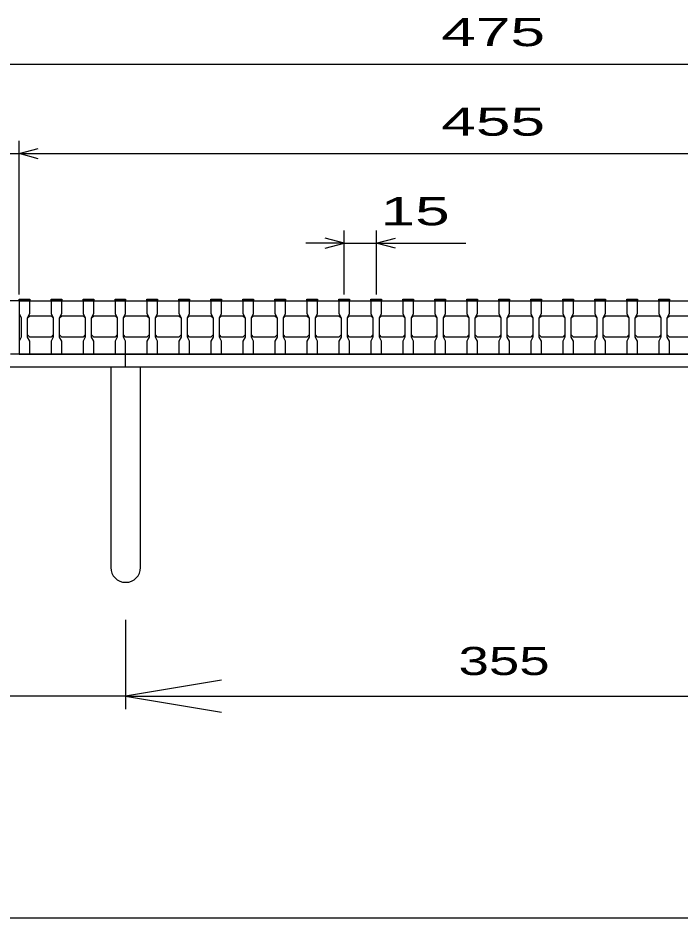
# Model space of a CAD drawing. Units: millimetres, scale not verified. Extents: x -1092 to 1039, y -770 to 632.
# Drawn here: x -778.5 to -468, y -687.9 to -265.9 of the extents above; entities that cross this region are included whole.
import ezdxf
from ezdxf.enums import TextEntityAlignment as Align

# ---------------------------------------------------------------- set-up
doc = ezdxf.new("R2010")
doc.units = ezdxf.units.MM
doc.header["$LTSCALE"] = 6
for name, color, linetype, lineweight in [('0_2', 150, 'Continuous', 25), ('16', 3, 'Continuous', 25), ('19', 6, 'Continuous', 25), ('22', 4, 'Continuous', 25)]:
    doc.layers.add(name, color=color, linetype=linetype, lineweight=lineweight)
doc.styles.add('ベクトル', font='')
doc.styles.get('ベクトル').set_extended_font_data('ベクトル')

# ---------------------------------------------------------------- blocks, each defined once
blk = doc.blocks.new('open_arrow')
at = {"color": 0, "linetype": 'Continuous', "lineweight": -2}
blk.add_lwpolyline([(7.5, 1.25), (0, 0), (7.5, -1.25)], dxfattribs=at)

msp = doc.modelspace()

# ---------------------------------------------------------------- linework, layer by layer
at = {"layer": '0_2'}
msp.add_line((1038.6, -687.9), (-1037.4, -687.9), dxfattribs=at)
at = {"layer": '16'}
for p, q in [((-778, -398.5), (-778, -397.8)), ((-778, -397.8), (-773, -397.8)), ((-778, -398.5), (-778, -404.5)), ((-773, -398.5), (-778, -398.5)), ((-778, -398.5), (-778, -423.5)), ((-778, -398.5), (-323, -398.5)), ((-773, -397.8), (-773, -398.5)), ((-773, -404.5), (-773, -398.5)), ((-763, -398.5), (-763, -397.8)), ((-763, -397.8), (-758, -397.8)), ((-763, -398.5), (-763, -404.5)), ((-758, -398.5), (-763, -398.5)), ((-758, -397.8), (-758, -398.5)), ((-758, -404.5), (-758, -398.5)), ((-748, -398.5), (-748, -397.8)), ((-748, -397.8), (-743, -397.8)), ((-748, -398.5), (-748, -404.5)), ((-743, -398.5), (-748, -398.5)), ((-743, -397.8), (-743, -398.5)), ((-743, -404.5), (-743, -398.5)), ((-733, -398.5), (-733, -397.8)), ((-733, -397.8), (-728, -397.8)), ((-733, -398.5), (-733, -404.5)), ((-728, -398.5), (-733, -398.5)), ((-728, -397.8), (-728, -398.5)), ((-728, -404.5), (-728, -398.5)), ((-718, -398.5), (-718, -397.8)), ((-718, -397.8), (-713, -397.8)), ((-718, -398.5), (-718, -404.5)), ((-713, -398.5), (-718, -398.5)), ((-713, -397.8), (-713, -398.5)), ((-713, -404.5), (-713, -398.5)), ((-703, -398.5), (-703, -397.8)), ((-703, -397.8), (-698, -397.8)), ((-703, -398.5), (-703, -404.5)), ((-698, -398.5), (-703, -398.5)), ((-698, -397.8), (-698, -398.5)), ((-698, -404.5), (-698, -398.5)), ((-688, -398.5), (-688, -397.8)), ((-688, -397.8), (-683, -397.8)), ((-688, -398.5), (-688, -404.5)), ((-683, -398.5), (-688, -398.5)), ((-683, -397.8), (-683, -398.5)), ((-683, -404.5), (-683, -398.5)), ((-673, -398.5), (-673, -397.8)), ((-673, -397.8), (-668, -397.8)), ((-673, -398.5), (-673, -404.5)), ((-668, -398.5), (-673, -398.5)), ((-668, -397.8), (-668, -398.5)), ((-668, -404.5), (-668, -398.5)), ((-658, -398.5), (-658, -397.8)), ((-658, -397.8), (-653, -397.8)), ((-658, -398.5), (-658, -404.5)), ((-653, -398.5), (-658, -398.5)), ((-653, -397.8), (-653, -398.5)), ((-653, -404.5), (-653, -398.5)), ((-643, -398.5), (-643, -397.8)), ((-643, -397.8), (-638, -397.8)), ((-643, -398.5), (-643, -404.5)), ((-638, -398.5), (-643, -398.5)), ((-638, -397.8), (-638, -398.5)), ((-638, -404.5), (-638, -398.5)), ((-628, -398.5), (-628, -397.8)), ((-628, -397.8), (-623, -397.8)), ((-628, -398.5), (-628, -404.5)), ((-623, -398.5), (-628, -398.5)), ((-623, -397.8), (-623, -398.5)), ((-623, -404.5), (-623, -398.5)), ((-613, -398.5), (-613, -397.8)), ((-613, -397.8), (-608, -397.8)), ((-613, -398.5), (-613, -404.5)), ((-608, -398.5), (-613, -398.5)), ((-608, -397.8), (-608, -398.5)), ((-608, -404.5), (-608, -398.5)), ((-598, -398.5), (-598, -397.8)), ((-598, -397.8), (-593, -397.8)), ((-598, -398.5), (-598, -404.5)), ((-593, -398.5), (-598, -398.5)), ((-593, -397.8), (-593, -398.5)), ((-593, -404.5), (-593, -398.5)), ((-583, -398.5), (-583, -397.8)), ((-583, -397.8), (-578, -397.8)), ((-583, -398.5), (-583, -404.5)), ((-578, -398.5), (-583, -398.5)), ((-578, -397.8), (-578, -398.5)), ((-578, -404.5), (-578, -398.5)), ((-568, -398.5), (-568, -397.8)), ((-568, -397.8), (-563, -397.8)), ((-568, -398.5), (-568, -404.5)), ((-563, -398.5), (-568, -398.5)), ((-563, -397.8), (-563, -398.5)), ((-563, -404.5), (-563, -398.5)), ((-553, -398.5), (-553, -397.8)), ((-553, -397.8), (-548, -397.8)), ((-553, -398.5), (-553, -404.5)), ((-548, -398.5), (-553, -398.5)), ((-548, -397.8), (-548, -398.5)), ((-548, -404.5), (-548, -398.5)), ((-538, -398.5), (-538, -397.8)), ((-538, -397.8), (-533, -397.8)), ((-538, -398.5), (-538, -404.5)), ((-533, -398.5), (-538, -398.5)), ((-533, -397.8), (-533, -398.5)), ((-533, -404.5), (-533, -398.5)), ((-523, -398.5), (-523, -397.8)), ((-523, -397.8), (-518, -397.8)), ((-523, -398.5), (-523, -404.5)), ((-518, -398.5), (-523, -398.5)), ((-518, -397.8), (-518, -398.5)), ((-518, -404.5), (-518, -398.5)), ((-508, -398.5), (-508, -397.8)), ((-508, -397.8), (-503, -397.8)), ((-508, -398.5), (-508, -404.5)), ((-503, -398.5), (-508, -398.5)), ((-503, -397.8), (-503, -398.5)), ((-503, -404.5), (-503, -398.5)), ((-493, -398.5), (-493, -397.8)), ((-493, -397.8), (-488, -397.8)), ((-493, -398.5), (-493, -404.5)), ((-488, -398.5), (-493, -398.5)), ((-488, -397.8), (-488, -398.5)), ((-488, -404.5), (-488, -398.5)), ((-478, -398.5), (-478, -397.8)), ((-478, -397.8), (-473, -397.8)), ((-478, -398.5), (-478, -404.5)), ((-473, -398.5), (-478, -398.5)), ((-473, -397.8), (-473, -398.5)), ((-473, -404.5), (-473, -398.5)), ((-778, -404.5), (-777, -406.5)), ((-774, -406.5), (-773, -404.5)), ((-763, -404.5), (-762, -406.5)), ((-759, -406.5), (-758, -404.5)), ((-748, -404.5), (-747, -406.5)), ((-744, -406.5), (-743, -404.5)), ((-733, -404.5), (-732, -406.5)), ((-729, -406.5), (-728, -404.5)), ((-718, -404.5), (-717, -406.5)), ((-714, -406.5), (-713, -404.5)), ((-703, -404.5), (-702, -406.5)), ((-699, -406.5), (-698, -404.5)), ((-688, -404.5), (-687, -406.5)), ((-684, -406.5), (-683, -404.5)), ((-673, -404.5), (-672, -406.5)), ((-669, -406.5), (-668, -404.5)), ((-658, -404.5), (-657, -406.5)), ((-654, -406.5), (-653, -404.5)), ((-643, -404.5), (-642, -406.5)), ((-639, -406.5), (-638, -404.5)), ((-628, -404.5), (-627, -406.5)), ((-624, -406.5), (-623, -404.5)), ((-613, -404.5), (-612, -406.5)), ((-609, -406.5), (-608, -404.5)), ((-598, -404.5), (-597, -406.5)), ((-594, -406.5), (-593, -404.5)), ((-583, -404.5), (-582, -406.5)), ((-579, -406.5), (-578, -404.5)), ((-568, -404.5), (-567, -406.5)), ((-564, -406.5), (-563, -404.5)), ((-553, -404.5), (-552, -406.5)), ((-549, -406.5), (-548, -404.5)), ((-538, -404.5), (-537, -406.5)), ((-534, -406.5), (-533, -404.5)), ((-523, -404.5), (-522, -406.5)), ((-519, -406.5), (-518, -404.5)), ((-508, -404.5), (-507, -406.5)), ((-504, -406.5), (-503, -404.5)), ((-493, -404.5), (-492, -406.5)), ((-489, -406.5), (-488, -404.5)), ((-478, -404.5), (-477, -406.5)), ((-474, -406.5), (-473, -404.5)), ((-777, -406.5), (-777, -415.5)), ((-774, -406.5), (-773, -405.5)), ((-774, -415.5), (-774, -406.5)), ((-773, -405.5), (-763, -405.5)), ((-763, -405.5), (-762, -406.5)), ((-762, -406.5), (-762, -415.5)), ((-759, -406.5), (-758, -405.5)), ((-759, -415.5), (-759, -406.5)), ((-758, -405.5), (-748, -405.5)), ((-748, -405.5), (-747, -406.5)), ((-747, -406.5), (-747, -415.5)), ((-744, -406.5), (-743, -405.5)), ((-744, -415.5), (-744, -406.5)), ((-743, -405.5), (-733, -405.5)), ((-733, -405.5), (-732, -406.5)), ((-732, -406.5), (-732, -415.5)), ((-729, -406.5), (-728, -405.5)), ((-729, -415.5), (-729, -406.5)), ((-728, -405.5), (-718, -405.5)), ((-718, -405.5), (-717, -406.5)), ((-717, -406.5), (-717, -415.5)), ((-714, -406.5), (-713, -405.5)), ((-714, -415.5), (-714, -406.5)), ((-713, -405.5), (-703, -405.5)), ((-703, -405.5), (-702, -406.5)), ((-702, -406.5), (-702, -415.5)), ((-699, -406.5), (-698, -405.5)), ((-699, -415.5), (-699, -406.5)), ((-698, -405.5), (-688, -405.5)), ((-688, -405.5), (-687, -406.5)), ((-687, -406.5), (-687, -415.5)), ((-684, -406.5), (-683, -405.5)), ((-684, -415.5), (-684, -406.5)), ((-683, -405.5), (-673, -405.5)), ((-673, -405.5), (-672, -406.5)), ((-672, -406.5), (-672, -415.5)), ((-669, -406.5), (-668, -405.5)), ((-669, -415.5), (-669, -406.5)), ((-668, -405.5), (-658, -405.5)), ((-658, -405.5), (-657, -406.5)), ((-657, -406.5), (-657, -415.5)), ((-654, -406.5), (-653, -405.5)), ((-654, -415.5), (-654, -406.5)), ((-653, -405.5), (-643, -405.5)), ((-643, -405.5), (-642, -406.5)), ((-642, -406.5), (-642, -415.5)), ((-639, -406.5), (-638, -405.5)), ((-639, -415.5), (-639, -406.5)), ((-638, -405.5), (-628, -405.5)), ((-628, -405.5), (-627, -406.5)), ((-627, -406.5), (-627, -415.5)), ((-624, -406.5), (-623, -405.5)), ((-624, -415.5), (-624, -406.5)), ((-623, -405.5), (-613, -405.5)), ((-613, -405.5), (-612, -406.5)), ((-612, -406.5), (-612, -415.5)), ((-609, -406.5), (-608, -405.5)), ((-609, -415.5), (-609, -406.5)), ((-608, -405.5), (-598, -405.5)), ((-598, -405.5), (-597, -406.5)), ((-597, -406.5), (-597, -415.5)), ((-594, -406.5), (-593, -405.5)), ((-594, -415.5), (-594, -406.5)), ((-593, -405.5), (-583, -405.5)), ((-583, -405.5), (-582, -406.5)), ((-582, -406.5), (-582, -415.5)), ((-579, -406.5), (-578, -405.5)), ((-579, -415.5), (-579, -406.5)), ((-578, -405.5), (-568, -405.5)), ((-568, -405.5), (-567, -406.5)), ((-567, -406.5), (-567, -415.5)), ((-564, -406.5), (-563, -405.5)), ((-564, -415.5), (-564, -406.5)), ((-563, -405.5), (-553, -405.5)), ((-553, -405.5), (-552, -406.5)), ((-552, -406.5), (-552, -415.5)), ((-549, -406.5), (-548, -405.5)), ((-549, -415.5), (-549, -406.5)), ((-548, -405.5), (-538, -405.5)), ((-538, -405.5), (-537, -406.5)), ((-537, -406.5), (-537, -415.5)), ((-534, -406.5), (-533, -405.5)), ((-534, -415.5), (-534, -406.5)), ((-533, -405.5), (-523, -405.5)), ((-523, -405.5), (-522, -406.5)), ((-522, -406.5), (-522, -415.5)), ((-519, -406.5), (-518, -405.5)), ((-519, -415.5), (-519, -406.5)), ((-518, -405.5), (-508, -405.5)), ((-508, -405.5), (-507, -406.5)), ((-507, -406.5), (-507, -415.5)), ((-504, -406.5), (-503, -405.5)), ((-504, -415.5), (-504, -406.5)), ((-503, -405.5), (-493, -405.5)), ((-493, -405.5), (-492, -406.5)), ((-492, -406.5), (-492, -415.5)), ((-489, -406.5), (-488, -405.5)), ((-489, -415.5), (-489, -406.5)), ((-488, -405.5), (-478, -405.5)), ((-478, -405.5), (-477, -406.5)), ((-477, -406.5), (-477, -415.5)), ((-474, -406.5), (-473, -405.5)), ((-474, -415.5), (-474, -406.5)), ((-473, -405.5), (-463, -405.5)), ((-777, -415.5), (-778, -417.5)), ((-778, -417.5), (-778, -423.5)), ((-773, -415.5), (-774, -414.5)), ((-773, -417.5), (-774, -415.5)), ((-763, -415.5), (-773, -415.5)), ((-773, -423.5), (-773, -417.5)), ((-762, -414.5), (-763, -415.5)), ((-762, -415.5), (-763, -417.5)), ((-763, -417.5), (-763, -423.5)), ((-758, -415.5), (-759, -414.5)), ((-758, -417.5), (-759, -415.5)), ((-748, -415.5), (-758, -415.5)), ((-758, -423.5), (-758, -417.5)), ((-747, -414.5), (-748, -415.5)), ((-747, -415.5), (-748, -417.5)), ((-748, -417.5), (-748, -423.5)), ((-743, -415.5), (-744, -414.5)), ((-743, -417.5), (-744, -415.5)), ((-733, -415.5), (-743, -415.5)), ((-743, -423.5), (-743, -417.5)), ((-732, -414.5), (-733, -415.5)), ((-732, -415.5), (-733, -417.5)), ((-733, -417.5), (-733, -423.5)), ((-728, -415.5), (-729, -414.5)), ((-728, -417.5), (-729, -415.5)), ((-718, -415.5), (-728, -415.5)), ((-728, -423.5), (-728, -417.5)), ((-717, -414.5), (-718, -415.5)), ((-717, -415.5), (-718, -417.5)), ((-718, -417.5), (-718, -423.5)), ((-713, -415.5), (-714, -414.5)), ((-713, -417.5), (-714, -415.5)), ((-703, -415.5), (-713, -415.5)), ((-713, -423.5), (-713, -417.5)), ((-702, -414.5), (-703, -415.5)), ((-702, -415.5), (-703, -417.5)), ((-703, -417.5), (-703, -423.5)), ((-698, -415.5), (-699, -414.5)), ((-698, -417.5), (-699, -415.5)), ((-688, -415.5), (-698, -415.5)), ((-698, -423.5), (-698, -417.5)), ((-687, -414.5), (-688, -415.5)), ((-687, -415.5), (-688, -417.5)), ((-688, -417.5), (-688, -423.5)), ((-683, -415.5), (-684, -414.5)), ((-683, -417.5), (-684, -415.5)), ((-673, -415.5), (-683, -415.5)), ((-683, -423.5), (-683, -417.5)), ((-672, -414.5), (-673, -415.5)), ((-672, -415.5), (-673, -417.5)), ((-673, -417.5), (-673, -423.5)), ((-668, -415.5), (-669, -414.5)), ((-668, -417.5), (-669, -415.5)), ((-658, -415.5), (-668, -415.5)), ((-668, -423.5), (-668, -417.5)), ((-657, -414.5), (-658, -415.5)), ((-657, -415.5), (-658, -417.5)), ((-658, -417.5), (-658, -423.5)), ((-653, -415.5), (-654, -414.5)), ((-653, -417.5), (-654, -415.5)), ((-643, -415.5), (-653, -415.5)), ((-653, -423.5), (-653, -417.5)), ((-642, -414.5), (-643, -415.5)), ((-642, -415.5), (-643, -417.5)), ((-643, -417.5), (-643, -423.5)), ((-638, -415.5), (-639, -414.5)), ((-638, -417.5), (-639, -415.5)), ((-628, -415.5), (-638, -415.5)), ((-638, -423.5), (-638, -417.5)), ((-627, -414.5), (-628, -415.5)), ((-627, -415.5), (-628, -417.5)), ((-628, -417.5), (-628, -423.5)), ((-623, -415.5), (-624, -414.5)), ((-623, -417.5), (-624, -415.5)), ((-613, -415.5), (-623, -415.5)), ((-623, -423.5), (-623, -417.5)), ((-612, -414.5), (-613, -415.5)), ((-612, -415.5), (-613, -417.5)), ((-613, -417.5), (-613, -423.5)), ((-608, -415.5), (-609, -414.5)), ((-608, -417.5), (-609, -415.5)), ((-598, -415.5), (-608, -415.5)), ((-608, -423.5), (-608, -417.5)), ((-597, -414.5), (-598, -415.5)), ((-597, -415.5), (-598, -417.5)), ((-598, -417.5), (-598, -423.5)), ((-593, -415.5), (-594, -414.5)), ((-593, -417.5), (-594, -415.5)), ((-583, -415.5), (-593, -415.5)), ((-593, -423.5), (-593, -417.5)), ((-582, -414.5), (-583, -415.5)), ((-582, -415.5), (-583, -417.5)), ((-583, -417.5), (-583, -423.5)), ((-578, -415.5), (-579, -414.5)), ((-578, -417.5), (-579, -415.5)), ((-568, -415.5), (-578, -415.5)), ((-578, -423.5), (-578, -417.5)), ((-567, -414.5), (-568, -415.5)), ((-567, -415.5), (-568, -417.5)), ((-568, -417.5), (-568, -423.5)), ((-563, -415.5), (-564, -414.5)), ((-563, -417.5), (-564, -415.5)), ((-553, -415.5), (-563, -415.5)), ((-563, -423.5), (-563, -417.5)), ((-552, -414.5), (-553, -415.5)), ((-552, -415.5), (-553, -417.5)), ((-553, -417.5), (-553, -423.5)), ((-548, -415.5), (-549, -414.5)), ((-548, -417.5), (-549, -415.5)), ((-538, -415.5), (-548, -415.5)), ((-548, -423.5), (-548, -417.5)), ((-537, -414.5), (-538, -415.5)), ((-537, -415.5), (-538, -417.5)), ((-538, -417.5), (-538, -423.5)), ((-533, -415.5), (-534, -414.5)), ((-533, -417.5), (-534, -415.5)), ((-523, -415.5), (-533, -415.5)), ((-533, -423.5), (-533, -417.5)), ((-522, -414.5), (-523, -415.5)), ((-522, -415.5), (-523, -417.5)), ((-523, -417.5), (-523, -423.5)), ((-518, -415.5), (-519, -414.5)), ((-518, -417.5), (-519, -415.5)), ((-508, -415.5), (-518, -415.5)), ((-518, -423.5), (-518, -417.5)), ((-507, -414.5), (-508, -415.5)), ((-507, -415.5), (-508, -417.5)), ((-508, -417.5), (-508, -423.5)), ((-503, -415.5), (-504, -414.5)), ((-503, -417.5), (-504, -415.5)), ((-493, -415.5), (-503, -415.5)), ((-503, -423.5), (-503, -417.5)), ((-492, -414.5), (-493, -415.5)), ((-492, -415.5), (-493, -417.5)), ((-493, -417.5), (-493, -423.5)), ((-488, -415.5), (-489, -414.5)), ((-488, -417.5), (-489, -415.5)), ((-478, -415.5), (-488, -415.5)), ((-488, -423.5), (-488, -417.5)), ((-477, -414.5), (-478, -415.5)), ((-477, -415.5), (-478, -417.5)), ((-478, -417.5), (-478, -423.5)), ((-473, -415.5), (-474, -414.5)), ((-473, -417.5), (-474, -415.5)), ((-463, -415.5), (-473, -415.5)), ((-473, -423.5), (-473, -417.5)), ((-778, -423.5), (-773, -423.5)), ((-778, -423.5), (-323, -423.5)), ((-763, -423.5), (-758, -423.5)), ((-748, -423.5), (-743, -423.5)), ((-733, -423.5), (-728, -423.5)), ((-718, -423.5), (-713, -423.5)), ((-703, -423.5), (-698, -423.5)), ((-688, -423.5), (-683, -423.5)), ((-673, -423.5), (-668, -423.5)), ((-658, -423.5), (-653, -423.5)), ((-643, -423.5), (-638, -423.5)), ((-628, -423.5), (-623, -423.5)), ((-613, -423.5), (-608, -423.5)), ((-598, -423.5), (-593, -423.5)), ((-583, -423.5), (-578, -423.5)), ((-568, -423.5), (-563, -423.5)), ((-553, -423.5), (-548, -423.5)), ((-538, -423.5), (-533, -423.5)), ((-523, -423.5), (-518, -423.5)), ((-508, -423.5), (-503, -423.5)), ((-493, -423.5), (-488, -423.5)), ((-478, -423.5), (-473, -423.5))]:
    msp.add_line(p, q, dxfattribs=at)
at = {"layer": '19'}
for p, q in [((-778, -398.5), (-788, -398.5)), ((-319, -423.5), (-782, -423.5)), ((-728, -429.5), (-728, -423.5)), ((-787, -429.5), (-314, -429.5)), ((-735, -429.5), (-735, -523.5)), ((-721, -523.5), (-721, -429.5))]:
    msp.add_line(p, q, dxfattribs=at)
msp.add_arc((-728, -523.5), 7, 180, 0, dxfattribs=at)
at = {"layer": '22'}
for p, q in [((-788, -287.5), (-313, -287.5)), ((-778, -395.5), (-778, -323.5)), ((-778, -329.5), (-769, -327.1)), ((-788, -329.5), (-778, -329.5)), ((-769, -331.9), (-778, -329.5)), ((-778, -329.5), (-323, -329.5)), ((-625.5, -395.5), (-625.5, -365.5)), ((-610.5, -365.5), (-610.5, -395.5)), ((-625.5, -371.5), (-634.5, -369.1)), ((-610.5, -371.5), (-601.5, -369.1)), ((-625.5, -371.5), (-643.5, -371.5)), ((-634.5, -373.9), (-625.5, -371.5)), ((-625.5, -371.5), (-610.5, -371.5)), ((-601.5, -373.9), (-610.5, -371.5)), ((-610.5, -371.5), (-568.5, -371.5)), ((-728, -548.07), (-728, -589.95)), ((-728, -548.07), (-728, -589.95)), ((-728, -583.95), (-840.8, -583.95)), ((-728, -583.95), (-373, -583.95))]:
    msp.add_line(p, q, dxfattribs=at)

# ---------------------------------------------------------------- block references
at = {"layer": '22', "xscale": 6, "yscale": 6}
msp.add_blockref('open_arrow', (-728, -583.95), dxfattribs=at)

# ---------------------------------------------------------------- texts
at = {"layer": '22', "color": 2, "style": 'ベクトル', "width": 1.65}
for s, p in [(' 475 ', (-588, -272.5)), (' 455 ', (-588, -314.5)), (' 15 ', (-616.5, -356.5))]:
    msp.add_text(s, height=13.2, dxfattribs=at).set_placement(p, align=Align.MIDDLE_LEFT)
at = {"layer": '22', "style": 'ベクトル', "width": 1.45}
msp.add_text('355', height=13.2, dxfattribs=at).set_placement((-550.5, -577.95), align=Align.BOTTOM_CENTER)

doc.saveas('drawing.dxf')
